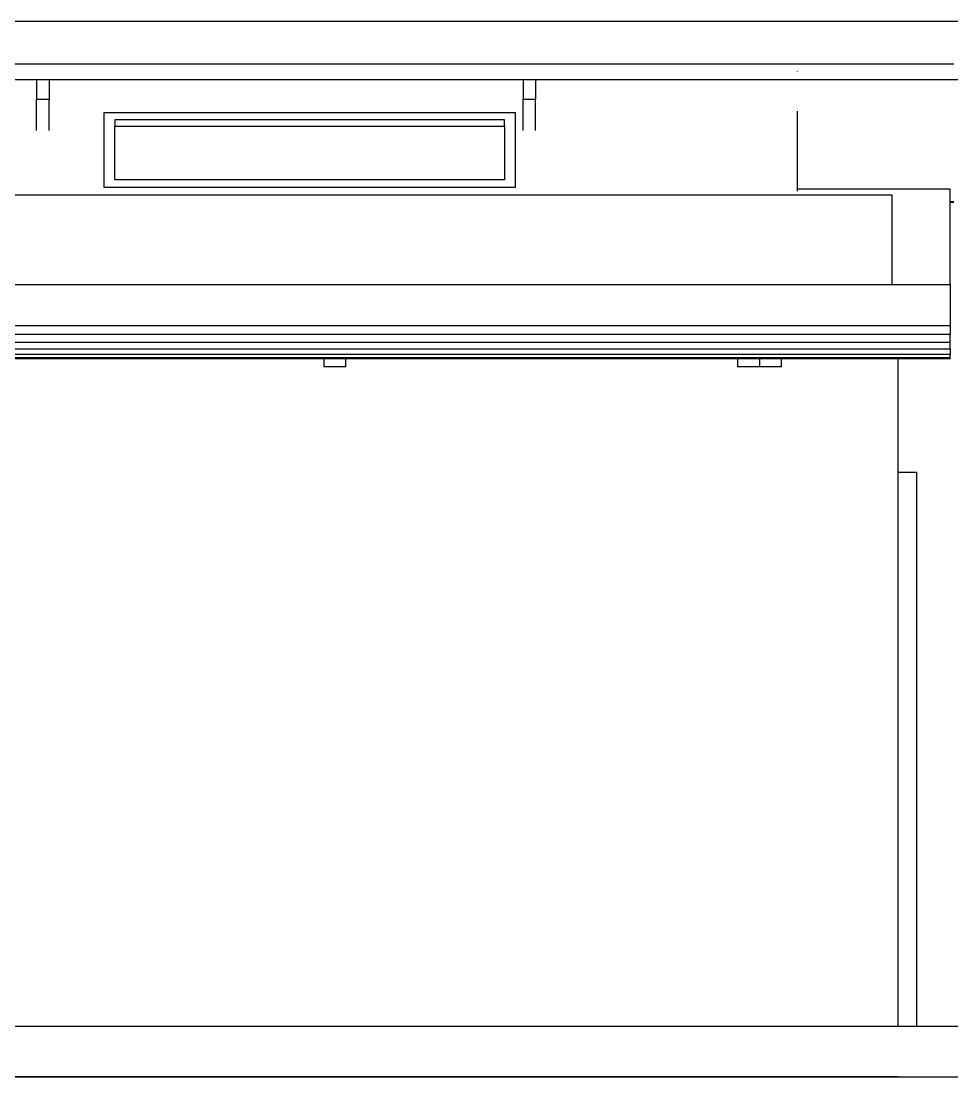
# Model space of a CAD drawing. Header units: metres. Extents: x 24.9 to 56.5, y 18.8 to 36.5.
# Drawn here: x 48.4 to 52.092, y 21.403 to 25.593 of the extents above; entities that cross this region are included whole.
import ezdxf

# ---------------------------------------------------------------- set-up
doc = ezdxf.new("R2010")
doc.units = ezdxf.units.M
doc.layers.add('Edges', color=7, linetype='Continuous')

# ---------------------------------------------------------------- blocks, each defined once
blk = doc.blocks.new('House of 70 sq. m.(753 sq.ft) rs')
at = {"layer": 'Edges'}
for p, q in [((-2.7375, 2.5489), (7.5107, 2.5489)), ((1.6708, 2.3789), (3.55, 2.3789)), ((3.55, 2.3789), (3.6, 2.3789)), ((3.6, 2.3789), (5.4792, 2.3789)), ((5.4792, 2.3789), (5.5292, 2.3789)), ((5.5292, 2.3789), (7.1875, 2.3789)), ((6.5669, 2.3485), (6.5669, 2.3479)), ((-2.7375, 2.3172), (7.5107, 2.3172)), ((3.55, 2.3154), (3.55, 2.2389)), ((3.6, 2.3154), (3.6, 2.2389)), ((5.4792, 2.3154), (5.4792, 2.2389)), ((5.5292, 2.3154), (5.5292, 2.2389)), ((3.55, 2.2389), (3.6, 2.2389)), ((3.55, 2.1916), (3.55, 2.2389)), ((3.6, 2.1916), (3.6, 2.2389)), ((5.4792, 2.2389), (5.5292, 2.2389)), ((5.4792, 2.1916), (5.4792, 2.2389)), ((5.5292, 2.1916), (5.5292, 2.2389)), ((3.55, 2.1153), (3.55, 2.1916)), ((3.6, 2.1153), (3.6, 2.1916)), ((3.8176, 2.1866), (5.4485, 2.1866)), ((3.8176, 1.8885), (3.8176, 2.1866)), ((5.4485, 2.1866), (5.4485, 1.8885)), ((5.4792, 2.1153), (5.4792, 2.1916)), ((5.5292, 2.1153), (5.5292, 2.1916)), ((6.5669, 2.1916), (6.5669, 1.8816)), ((5.4057, 2.1566), (3.8603, 2.1566)), ((3.8603, 2.1566), (3.8603, 2.1316)), ((5.4057, 2.1316), (5.4057, 2.1566)), ((3.8603, 1.9185), (3.8603, 2.1316)), ((3.8603, 2.1316), (5.4057, 2.1316)), ((5.4057, 2.1316), (5.4057, 1.9185)), ((5.4485, 1.8885), (3.8176, 1.8885)), ((5.4057, 1.9185), (3.8603, 1.9185)), ((6.9429, 1.8583), (-3.103, 1.8583)), ((7.1729, 1.8816), (6.5669, 1.8816)), ((6.5669, 1.8816), (6.5669, 1.8741)), ((6.9429, 1.5034), (6.9429, 1.8583)), ((7.1729, 1.8329), (7.1729, 1.8816)), ((7.1729, 1.8329), (7.1875, 1.8329)), ((7.1729, 1.831), (7.1729, 1.8329)), ((7.1729, 1.831), (7.1875, 1.831)), ((7.1729, 1.5034), (7.1729, 1.831)), ((-3.103, 1.5034), (6.9429, 1.5034)), ((6.9429, 1.5034), (7.1729, 1.5034)), ((7.1729, 1.5034), (7.1729, 1.3401)), ((7.1729, 1.3401), (-3.3331, 1.3401)), ((7.1729, 1.3051), (-3.3331, 1.3051)), ((7.1729, 1.3401), (7.1729, 1.3051)), ((7.1729, 1.2732), (7.1729, 1.3051)), ((7.1729, 1.2732), (-3.3331, 1.2732)), ((7.1729, 1.2463), (7.1729, 1.2732)), ((7.1729, 1.2463), (-3.3331, 1.2463)), ((7.1729, 1.2259), (-3.3331, 1.2259)), ((7.1729, 1.2463), (7.1729, 1.2259)), ((7.1729, 1.2131), (7.1729, 1.2259)), ((7.1729, 1.2131), (-3.3331, 1.2131)), ((4.689, 1.2088), (2.847, 1.2088)), ((4.689, 1.2088), (4.689, 1.1768)), ((4.7762, 1.2088), (4.689, 1.2088)), ((4.7762, 1.1768), (4.689, 1.1768)), ((6.3294, 1.2088), (4.7762, 1.2088)), ((4.7762, 1.1768), (4.7762, 1.2088)), ((6.3294, 1.2088), (6.3294, 1.1768)), ((6.4166, 1.2088), (6.3294, 1.2088)), ((6.4166, 1.1768), (6.3294, 1.1768)), ((6.4166, 1.2088), (6.4166, 1.1768)), ((6.5039, 1.2088), (6.4166, 1.2088)), ((6.5039, 1.1768), (6.4166, 1.1768)), ((6.9669, 1.2088), (6.5039, 1.2088)), ((6.5039, 1.1768), (6.5039, 1.2088)), ((6.9669, 0.7585), (6.9669, 1.2088)), ((7.1729, 1.2088), (6.9669, 1.2088)), ((7.1729, 1.2088), (7.1729, 1.2131)), ((6.9669, 0.7585), (7.0419, 0.7585)), ((6.9669, -1.4415), (6.9669, 0.7585)), ((7.0419, -1.4415), (7.0419, 0.7585)), ((6.9669, -1.4415), (-3.1331, -1.4415)), ((7.0419, -1.4415), (6.9669, -1.4415)), ((8.0669, -1.4415), (7.0419, -1.4415)), ((-8.4331, -1.6415), (9.2266, -1.6415)), ((-8.4331, -1.6415), (8.5669, -1.6415)), ((-8.4331, -1.6415), (9.0669, -1.6415)), ((-8.4331, -1.6415), (5.1669, -1.6415)), ((-1.7375, -1.6415), (6.5669, -1.6415)), ((-1.6375, -1.6415), (6.4669, -1.6415)), ((6.9669, -1.6415), (2.4669, -1.6415)), ((6.4669, -1.6415), (2.6669, -1.6415)), ((4.1166, -1.6415), (2.7669, -1.6415)), ((6.8669, -1.6415), (3.3669, -1.6415)), ((4.6749, -1.6415), (3.3999, -1.6415)), ((3.7138, -1.6415), (3.8211, -1.6415)), ((3.827, -1.6415), (3.7138, -1.6415)), ((3.8211, -1.6415), (4.2954, -1.6415)), ((3.8211, -1.6415), (4.2954, -1.6415)), ((3.827, -1.6415), (4.296, -1.6415)), ((4.296, -1.6415), (3.827, -1.6415)), ((3.833, -1.6415), (4.5205, -1.6415)), ((3.833, -1.6415), (4.5205, -1.6415)), ((3.9705, -1.6415), (3.833, -1.6415)), ((3.882, -1.6415), (3.8789, -1.6415)), ((3.8789, -1.6415), (3.882, -1.6415)), ((3.8789, -1.6415), (3.9705, -1.6415)), ((4.4747, -1.6415), (3.8789, -1.6415)), ((3.8912, -1.6415), (3.882, -1.6415)), ((3.882, -1.6415), (3.8912, -1.6415)), ((3.9057, -1.6415), (3.8912, -1.6415)), ((3.8912, -1.6415), (3.9057, -1.6415)), ((3.9041, -1.6415), (3.9018, -1.6415)), ((3.9018, -1.6415), (3.9041, -1.6415)), ((3.9041, -1.6415), (3.9018, -1.6415)), ((3.9018, -1.6415), (3.9041, -1.6415)), ((3.911, -1.6415), (3.9041, -1.6415)), ((3.9041, -1.6415), (3.911, -1.6415)), ((3.911, -1.6415), (3.9041, -1.6415)), ((3.9041, -1.6415), (3.911, -1.6415)), ((3.9247, -1.6415), (3.9057, -1.6415)), ((3.9057, -1.6415), (3.9247, -1.6415)), ((3.9219, -1.6415), (3.911, -1.6415)), ((3.911, -1.6415), (3.9219, -1.6415)), ((3.9219, -1.6415), (3.911, -1.6415)), ((3.911, -1.6415), (3.9219, -1.6415)), ((3.9362, -1.6415), (3.9219, -1.6415)), ((3.9219, -1.6415), (3.9362, -1.6415)), ((3.9362, -1.6415), (3.9219, -1.6415)), ((3.9219, -1.6415), (3.9362, -1.6415)), ((3.9263, -1.6415), (3.9247, -1.6415)), ((3.9247, -1.6415), (3.9263, -1.6415)), ((3.9468, -1.6415), (3.9247, -1.6415)), ((3.9247, -1.6415), (3.9468, -1.6415)), ((3.9263, -1.6415), (3.9247, -1.6415)), ((3.9247, -1.6415), (3.9263, -1.6415)), ((3.9308, -1.6415), (3.9263, -1.6415)), ((3.9263, -1.6415), (3.9308, -1.6415)), ((3.9308, -1.6415), (3.9263, -1.6415)), ((3.9263, -1.6415), (3.9308, -1.6415)), ((3.9381, -1.6415), (3.9308, -1.6415)), ((3.9308, -1.6415), (3.9381, -1.6415)), ((3.9381, -1.6415), (3.9308, -1.6415)), ((3.9308, -1.6415), (3.9381, -1.6415)), ((3.9527, -1.6415), (3.9362, -1.6415)), ((3.9362, -1.6415), (3.9527, -1.6415)), ((3.9527, -1.6415), (3.9362, -1.6415)), ((3.9362, -1.6415), (3.9527, -1.6415)), ((3.9476, -1.6415), (3.9381, -1.6415)), ((3.9381, -1.6415), (3.9476, -1.6415)), ((3.9476, -1.6415), (3.9381, -1.6415)), ((3.9381, -1.6415), (3.9476, -1.6415)), ((3.9705, -1.6415), (3.9468, -1.6415)), ((3.9468, -1.6415), (3.9705, -1.6415)), ((3.9484, -1.6415), (3.9476, -1.6415)), ((3.9476, -1.6415), (3.9484, -1.6415)), ((3.9484, -1.6415), (3.9476, -1.6415)), ((3.9476, -1.6415), (3.9484, -1.6415)), ((3.9587, -1.6415), (3.9476, -1.6415)), ((3.9476, -1.6415), (3.9587, -1.6415)), ((3.9587, -1.6415), (3.9476, -1.6415)), ((3.9476, -1.6415), (3.9587, -1.6415)), ((3.9507, -1.6415), (3.9484, -1.6415)), ((3.9484, -1.6415), (3.9507, -1.6415)), ((3.9507, -1.6415), (3.9484, -1.6415)), ((3.9484, -1.6415), (3.9507, -1.6415)), ((3.9543, -1.6415), (3.9507, -1.6415)), ((3.9507, -1.6415), (3.9543, -1.6415)), ((3.9543, -1.6415), (3.9507, -1.6415)), ((3.9507, -1.6415), (3.9543, -1.6415)), ((3.9705, -1.6415), (3.9527, -1.6415)), ((3.9527, -1.6415), (3.9705, -1.6415)), ((3.9705, -1.6415), (3.9527, -1.6415)), ((3.9527, -1.6415), (3.9705, -1.6415)), ((3.9591, -1.6415), (3.9543, -1.6415)), ((3.9543, -1.6415), (3.9591, -1.6415)), ((3.9591, -1.6415), (3.9543, -1.6415)), ((3.9543, -1.6415), (3.9591, -1.6415)), ((3.9705, -1.6415), (3.9587, -1.6415)), ((3.9587, -1.6415), (3.9705, -1.6415)), ((3.9705, -1.6415), (3.9587, -1.6415)), ((3.9587, -1.6415), (3.9705, -1.6415)), ((3.9646, -1.6415), (3.9591, -1.6415)), ((3.9591, -1.6415), (3.9646, -1.6415)), ((3.9646, -1.6415), (3.9591, -1.6415)), ((3.9591, -1.6415), (3.9646, -1.6415)), ((3.9705, -1.6415), (3.9646, -1.6415)), ((3.9646, -1.6415), (3.9705, -1.6415)), ((3.9705, -1.6415), (3.9646, -1.6415)), ((3.9646, -1.6415), (3.9705, -1.6415)), ((3.9765, -1.6415), (3.9705, -1.6415)), ((3.9705, -1.6415), (3.9765, -1.6415)), ((3.9765, -1.6415), (3.9705, -1.6415)), ((3.9705, -1.6415), (3.9765, -1.6415)), ((3.9883, -1.6415), (3.9705, -1.6415)), ((3.9705, -1.6415), (3.9883, -1.6415)), ((3.9824, -1.6415), (3.9705, -1.6415)), ((3.9705, -1.6415), (3.9824, -1.6415)), ((3.9943, -1.6415), (3.9705, -1.6415)), ((3.9705, -1.6415), (3.9943, -1.6415)), ((3.9883, -1.6415), (3.9705, -1.6415)), ((3.9705, -1.6415), (3.9883, -1.6415)), ((3.9824, -1.6415), (3.9705, -1.6415)), ((3.9705, -1.6415), (3.9824, -1.6415)), ((4.0164, -1.6415), (3.9705, -1.6415)), ((3.9705, -1.6415), (4.0164, -1.6415)), ((3.982, -1.6415), (3.9765, -1.6415)), ((3.9765, -1.6415), (3.982, -1.6415)), ((3.982, -1.6415), (3.9765, -1.6415)), ((3.9765, -1.6415), (3.982, -1.6415)), ((3.9867, -1.6415), (3.982, -1.6415)), ((3.982, -1.6415), (3.9867, -1.6415)), ((3.9867, -1.6415), (3.982, -1.6415)), ((3.982, -1.6415), (3.9867, -1.6415)), ((3.9935, -1.6415), (3.9824, -1.6415)), ((3.9824, -1.6415), (3.9935, -1.6415)), ((3.9935, -1.6415), (3.9824, -1.6415)), ((3.9824, -1.6415), (3.9935, -1.6415)), ((3.9904, -1.6415), (3.9867, -1.6415)), ((3.9867, -1.6415), (3.9904, -1.6415)), ((3.9904, -1.6415), (3.9867, -1.6415)), ((3.9867, -1.6415), (3.9904, -1.6415)), ((4.0049, -1.6415), (3.9883, -1.6415)), ((3.9883, -1.6415), (4.0049, -1.6415)), ((4.0049, -1.6415), (3.9883, -1.6415)), ((3.9883, -1.6415), (4.0049, -1.6415)), ((3.9927, -1.6415), (3.9904, -1.6415)), ((3.9904, -1.6415), (3.9927, -1.6415)), ((3.9927, -1.6415), (3.9904, -1.6415)), ((3.9904, -1.6415), (3.9927, -1.6415)), ((3.9935, -1.6415), (3.9927, -1.6415)), ((3.9927, -1.6415), (3.9935, -1.6415)), ((3.9935, -1.6415), (3.9927, -1.6415)), ((3.9927, -1.6415), (3.9935, -1.6415)), ((4.0029, -1.6415), (3.9935, -1.6415)), ((3.9935, -1.6415), (4.0029, -1.6415)), ((4.0029, -1.6415), (3.9935, -1.6415)), ((3.9935, -1.6415), (4.0029, -1.6415)), ((4.0164, -1.6415), (3.9943, -1.6415)), ((3.9943, -1.6415), (4.0164, -1.6415)), ((4.0102, -1.6415), (4.0029, -1.6415)), ((4.0029, -1.6415), (4.0102, -1.6415)), ((4.0102, -1.6415), (4.0029, -1.6415)), ((4.0029, -1.6415), (4.0102, -1.6415)), ((4.0192, -1.6415), (4.0049, -1.6415)), ((4.0049, -1.6415), (4.0192, -1.6415)), ((4.0192, -1.6415), (4.0049, -1.6415)), ((4.0049, -1.6415), (4.0192, -1.6415)), ((4.0148, -1.6415), (4.0102, -1.6415)), ((4.0102, -1.6415), (4.0148, -1.6415)), ((4.0148, -1.6415), (4.0102, -1.6415)), ((4.0102, -1.6415), (4.0148, -1.6415)), ((4.0164, -1.6415), (4.0148, -1.6415)), ((4.0148, -1.6415), (4.0164, -1.6415)), ((4.0164, -1.6415), (4.0148, -1.6415)), ((4.0148, -1.6415), (4.0164, -1.6415)), ((4.0354, -1.6415), (4.0164, -1.6415)), ((4.0164, -1.6415), (4.0354, -1.6415)), ((4.3372, -1.6415), (4.0164, -1.6415)), ((4.0164, -1.6415), (4.3372, -1.6415)), ((4.0301, -1.6415), (4.0192, -1.6415)), ((4.0192, -1.6415), (4.0301, -1.6415)), ((4.0301, -1.6415), (4.0192, -1.6415)), ((4.0192, -1.6415), (4.0301, -1.6415)), ((4.0369, -1.6415), (4.0301, -1.6415)), ((4.0301, -1.6415), (4.0369, -1.6415)), ((4.0369, -1.6415), (4.0301, -1.6415)), ((4.0301, -1.6415), (4.0369, -1.6415)), ((4.0499, -1.6415), (4.0354, -1.6415)), ((4.0354, -1.6415), (4.0499, -1.6415)), ((4.0393, -1.6415), (4.0369, -1.6415)), ((4.0369, -1.6415), (4.0393, -1.6415)), ((4.0393, -1.6415), (4.0369, -1.6415)), ((4.0369, -1.6415), (4.0393, -1.6415)), ((4.0591, -1.6415), (4.0499, -1.6415)), ((4.0499, -1.6415), (4.0591, -1.6415)), ((4.0622, -1.6415), (4.0591, -1.6415)), ((4.0591, -1.6415), (4.0622, -1.6415)), ((4.108, -1.6415), (4.131, -1.6415)), ((4.108, -1.6415), (4.2455, -1.6415)), ((4.2455, -1.6415), (4.108, -1.6415)), ((4.131, -1.6415), (4.108, -1.6415)), ((5.4824, -1.6415), (4.1099, -1.6415)), ((4.493, -1.6415), (4.1099, -1.6415)), ((4.1166, -1.6415), (6.1166, -1.6415)), ((4.1166, -1.6415), (6.1166, -1.6415)), ((4.1166, -1.6415), (6.1166, -1.6415)), ((6.1166, -1.6415), (4.1166, -1.6415)), ((4.131, -1.6415), (4.1539, -1.6415)), ((4.1539, -1.6415), (4.131, -1.6415)), ((4.1537, -1.6415), (4.1475, -1.6415)), ((4.1475, -1.6415), (4.1537, -1.6415)), ((4.1719, -1.6415), (4.1537, -1.6415)), ((4.1537, -1.6415), (4.1719, -1.6415)), ((4.1539, -1.6415), (4.1768, -1.6415)), ((4.1768, -1.6415), (4.1539, -1.6415)), ((4.2008, -1.6415), (4.1719, -1.6415)), ((4.1719, -1.6415), (4.2008, -1.6415)), ((4.1809, -1.6415), (4.1757, -1.6415)), ((4.1757, -1.6415), (4.1809, -1.6415)), ((4.1768, -1.6415), (4.1997, -1.6415)), ((4.1997, -1.6415), (4.1768, -1.6415)), ((4.1963, -1.6415), (4.1809, -1.6415)), ((4.1809, -1.6415), (4.1963, -1.6415)), ((4.2207, -1.6415), (4.1963, -1.6415)), ((4.1963, -1.6415), (4.2207, -1.6415)), ((4.1997, -1.6415), (4.2226, -1.6415)), ((4.2226, -1.6415), (4.1997, -1.6415)), ((4.2385, -1.6415), (4.2008, -1.6415)), ((4.2008, -1.6415), (4.2385, -1.6415)), ((4.2172, -1.6415), (4.2179, -1.6415)), ((4.2179, -1.6415), (4.2172, -1.6415)), ((4.2179, -1.6415), (4.2199, -1.6415)), ((4.2199, -1.6415), (4.2179, -1.6415)), ((4.2199, -1.6415), (4.2231, -1.6415)), ((4.2231, -1.6415), (4.2199, -1.6415)), ((4.2526, -1.6415), (4.2207, -1.6415)), ((4.2207, -1.6415), (4.2526, -1.6415)), ((4.2455, -1.6415), (4.2226, -1.6415)), ((4.2226, -1.6415), (4.2455, -1.6415)), ((4.2231, -1.6415), (4.2276, -1.6415)), ((4.2276, -1.6415), (4.2231, -1.6415)), ((4.2276, -1.6415), (4.2332, -1.6415)), ((4.2332, -1.6415), (4.2276, -1.6415)), ((4.2332, -1.6415), (4.2399, -1.6415)), ((4.2399, -1.6415), (4.2332, -1.6415)), ((4.2823, -1.6415), (4.2385, -1.6415)), ((4.2385, -1.6415), (4.2823, -1.6415)), ((4.2399, -1.6415), (4.2475, -1.6415)), ((4.2475, -1.6415), (4.2399, -1.6415)), ((4.2475, -1.6415), (4.2559, -1.6415)), ((4.2559, -1.6415), (4.2475, -1.6415)), ((4.2896, -1.6415), (4.2526, -1.6415)), ((4.2526, -1.6415), (4.2896, -1.6415)), ((4.2559, -1.6415), (4.265, -1.6415)), ((4.265, -1.6415), (4.2559, -1.6415)), ((4.265, -1.6415), (4.2746, -1.6415)), ((4.2746, -1.6415), (4.265, -1.6415)), ((4.2746, -1.6415), (4.2845, -1.6415)), ((4.2845, -1.6415), (4.2746, -1.6415)), ((4.3294, -1.6415), (4.2823, -1.6415)), ((4.2823, -1.6415), (4.3294, -1.6415)), ((4.2845, -1.6415), (4.2946, -1.6415)), ((4.2946, -1.6415), (4.2845, -1.6415)), ((4.3294, -1.6415), (4.2896, -1.6415)), ((4.2896, -1.6415), (4.3294, -1.6415)), ((4.2945, -1.6415), (4.2914, -1.6415)), ((4.2914, -1.6415), (4.2945, -1.6415)), ((4.3037, -1.6415), (4.2945, -1.6415)), ((4.2945, -1.6415), (4.3037, -1.6415)), ((4.9394, -1.6415), (4.2946, -1.6415)), ((4.2946, -1.6415), (4.9394, -1.6415)), ((4.2954, -1.6415), (4.3975, -1.6415)), ((4.3911, -1.6415), (4.296, -1.6415)), ((4.3182, -1.6415), (4.3037, -1.6415)), ((4.3037, -1.6415), (4.3182, -1.6415)), ((4.3166, -1.6415), (4.3143, -1.6415)), ((4.3143, -1.6415), (4.3166, -1.6415)), ((4.3166, -1.6415), (4.3143, -1.6415)), ((4.3143, -1.6415), (4.3166, -1.6415)), ((4.3235, -1.6415), (4.3166, -1.6415)), ((4.3166, -1.6415), (4.3235, -1.6415)), ((4.3235, -1.6415), (4.3166, -1.6415)), ((4.3166, -1.6415), (4.3235, -1.6415)), ((4.3372, -1.6415), (4.3182, -1.6415)), ((4.3182, -1.6415), (4.3372, -1.6415)), ((4.3344, -1.6415), (4.3235, -1.6415)), ((4.3235, -1.6415), (4.3344, -1.6415)), ((4.3344, -1.6415), (4.3235, -1.6415)), ((4.3235, -1.6415), (4.3344, -1.6415)), ((4.3294, -1.6415), (4.3692, -1.6415)), ((4.3692, -1.6415), (4.3294, -1.6415)), ((4.3294, -1.6415), (4.3765, -1.6415)), ((4.3765, -1.6415), (4.3294, -1.6415)), ((4.3487, -1.6415), (4.3344, -1.6415)), ((4.3344, -1.6415), (4.3487, -1.6415)), ((4.3487, -1.6415), (4.3344, -1.6415)), ((4.3344, -1.6415), (4.3487, -1.6415)), ((4.3593, -1.6415), (4.3372, -1.6415)), ((4.3372, -1.6415), (4.3593, -1.6415)), ((4.3388, -1.6415), (4.3372, -1.6415)), ((4.3372, -1.6415), (4.3388, -1.6415)), ((4.3388, -1.6415), (4.3372, -1.6415)), ((4.3372, -1.6415), (4.3388, -1.6415)), ((4.383, -1.6415), (4.3372, -1.6415)), ((4.3372, -1.6415), (4.383, -1.6415)), ((4.3433, -1.6415), (4.3388, -1.6415)), ((4.3388, -1.6415), (4.3433, -1.6415)), ((4.3433, -1.6415), (4.3388, -1.6415)), ((4.3388, -1.6415), (4.3433, -1.6415)), ((4.3506, -1.6415), (4.3433, -1.6415)), ((4.3433, -1.6415), (4.3506, -1.6415)), ((4.3506, -1.6415), (4.3433, -1.6415)), ((4.3433, -1.6415), (4.3506, -1.6415)), ((4.3652, -1.6415), (4.3487, -1.6415)), ((4.3487, -1.6415), (4.3652, -1.6415)), ((4.3652, -1.6415), (4.3487, -1.6415)), ((4.3487, -1.6415), (4.3652, -1.6415)), ((4.3601, -1.6415), (4.3506, -1.6415)), ((4.3506, -1.6415), (4.3601, -1.6415)), ((4.3601, -1.6415), (4.3506, -1.6415)), ((4.3506, -1.6415), (4.3601, -1.6415)), ((4.383, -1.6415), (4.3593, -1.6415)), ((4.3593, -1.6415), (4.383, -1.6415)), ((4.3609, -1.6415), (4.3601, -1.6415)), ((4.3601, -1.6415), (4.3609, -1.6415)), ((4.3712, -1.6415), (4.3601, -1.6415)), ((4.3601, -1.6415), (4.3712, -1.6415)), ((4.3609, -1.6415), (4.3601, -1.6415)), ((4.3601, -1.6415), (4.3609, -1.6415)), ((4.3712, -1.6415), (4.3601, -1.6415)), ((4.3601, -1.6415), (4.3712, -1.6415)), ((4.3632, -1.6415), (4.3609, -1.6415)), ((4.3609, -1.6415), (4.3632, -1.6415)), ((4.3632, -1.6415), (4.3609, -1.6415)), ((4.3609, -1.6415), (4.3632, -1.6415)), ((4.3668, -1.6415), (4.3632, -1.6415)), ((4.3632, -1.6415), (4.3668, -1.6415)), ((4.3668, -1.6415), (4.3632, -1.6415)), ((4.3632, -1.6415), (4.3668, -1.6415)), ((4.383, -1.6415), (4.3652, -1.6415)), ((4.3652, -1.6415), (4.383, -1.6415)), ((4.383, -1.6415), (4.3652, -1.6415)), ((4.3652, -1.6415), (4.383, -1.6415)), ((4.3716, -1.6415), (4.3668, -1.6415)), ((4.3668, -1.6415), (4.3716, -1.6415)), ((4.3716, -1.6415), (4.3668, -1.6415)), ((4.3668, -1.6415), (4.3716, -1.6415)), ((4.3692, -1.6415), (4.4063, -1.6415)), ((4.4063, -1.6415), (4.3692, -1.6415)), ((4.383, -1.6415), (4.3712, -1.6415)), ((4.3712, -1.6415), (4.383, -1.6415)), ((4.383, -1.6415), (4.3712, -1.6415)), ((4.3712, -1.6415), (4.383, -1.6415)), ((4.3771, -1.6415), (4.3716, -1.6415)), ((4.3716, -1.6415), (4.3771, -1.6415)), ((4.3771, -1.6415), (4.3716, -1.6415)), ((4.3716, -1.6415), (4.3771, -1.6415)), ((4.3765, -1.6415), (4.4204, -1.6415)), ((4.4204, -1.6415), (4.3765, -1.6415)), ((4.383, -1.6415), (4.3771, -1.6415)), ((4.3771, -1.6415), (4.383, -1.6415)), ((4.383, -1.6415), (4.3771, -1.6415)), ((4.3771, -1.6415), (4.383, -1.6415)), ((4.389, -1.6415), (4.383, -1.6415)), ((4.383, -1.6415), (4.389, -1.6415)), ((4.4068, -1.6415), (4.383, -1.6415)), ((4.383, -1.6415), (4.4068, -1.6415)), ((4.4008, -1.6415), (4.383, -1.6415)), ((4.383, -1.6415), (4.4008, -1.6415)), ((4.3949, -1.6415), (4.383, -1.6415)), ((4.383, -1.6415), (4.3949, -1.6415)), ((4.389, -1.6415), (4.383, -1.6415)), ((4.383, -1.6415), (4.389, -1.6415)), ((4.4008, -1.6415), (4.383, -1.6415)), ((4.383, -1.6415), (4.4008, -1.6415)), ((4.3949, -1.6415), (4.383, -1.6415)), ((4.383, -1.6415), (4.3949, -1.6415)), ((4.5205, -1.6415), (4.383, -1.6415)), ((4.383, -1.6415), (4.4747, -1.6415)), ((4.3945, -1.6415), (4.389, -1.6415)), ((4.389, -1.6415), (4.3945, -1.6415)), ((4.3945, -1.6415), (4.389, -1.6415)), ((4.389, -1.6415), (4.3945, -1.6415)), ((4.3911, -1.6415), (4.86, -1.6415)), ((4.86, -1.6415), (4.3911, -1.6415)), ((4.3992, -1.6415), (4.3945, -1.6415)), ((4.3945, -1.6415), (4.3992, -1.6415)), ((4.3992, -1.6415), (4.3945, -1.6415)), ((4.3945, -1.6415), (4.3992, -1.6415)), ((4.406, -1.6415), (4.3949, -1.6415)), ((4.3949, -1.6415), (4.406, -1.6415)), ((4.406, -1.6415), (4.3949, -1.6415)), ((4.3949, -1.6415), (4.406, -1.6415)), ((4.3975, -1.6415), (4.8569, -1.6415)), ((4.3975, -1.6415), (4.8569, -1.6415)), ((4.4029, -1.6415), (4.3992, -1.6415)), ((4.3992, -1.6415), (4.4029, -1.6415)), ((4.4029, -1.6415), (4.3992, -1.6415)), ((4.3992, -1.6415), (4.4029, -1.6415)), ((4.4174, -1.6415), (4.4008, -1.6415)), ((4.4008, -1.6415), (4.4174, -1.6415)), ((4.4174, -1.6415), (4.4008, -1.6415)), ((4.4008, -1.6415), (4.4174, -1.6415)), ((4.4052, -1.6415), (4.4029, -1.6415)), ((4.4029, -1.6415), (4.4052, -1.6415)), ((4.4052, -1.6415), (4.4029, -1.6415)), ((4.4029, -1.6415), (4.4052, -1.6415)), ((4.406, -1.6415), (4.4052, -1.6415)), ((4.4052, -1.6415), (4.406, -1.6415)), ((4.406, -1.6415), (4.4052, -1.6415)), ((4.4052, -1.6415), (4.406, -1.6415)), ((4.4154, -1.6415), (4.406, -1.6415)), ((4.406, -1.6415), (4.4154, -1.6415)), ((4.4154, -1.6415), (4.406, -1.6415)), ((4.406, -1.6415), (4.4154, -1.6415)), ((4.4063, -1.6415), (4.4381, -1.6415)), ((4.4381, -1.6415), (4.4063, -1.6415)), ((4.4289, -1.6415), (4.4068, -1.6415)), ((4.4068, -1.6415), (4.4289, -1.6415)), ((4.4227, -1.6415), (4.4154, -1.6415)), ((4.4154, -1.6415), (4.4227, -1.6415)), ((4.4227, -1.6415), (4.4154, -1.6415)), ((4.4154, -1.6415), (4.4227, -1.6415)), ((4.4317, -1.6415), (4.4174, -1.6415)), ((4.4174, -1.6415), (4.4317, -1.6415)), ((4.4317, -1.6415), (4.4174, -1.6415)), ((4.4174, -1.6415), (4.4317, -1.6415)), ((4.4204, -1.6415), (4.458, -1.6415)), ((4.458, -1.6415), (4.4204, -1.6415)), ((4.4273, -1.6415), (4.4227, -1.6415)), ((4.4227, -1.6415), (4.4273, -1.6415)), ((4.4273, -1.6415), (4.4227, -1.6415)), ((4.4227, -1.6415), (4.4273, -1.6415)), ((4.4289, -1.6415), (4.4273, -1.6415)), ((4.4273, -1.6415), (4.4289, -1.6415)), ((4.4289, -1.6415), (4.4273, -1.6415)), ((4.4273, -1.6415), (4.4289, -1.6415)), ((4.4479, -1.6415), (4.4289, -1.6415)), ((4.4289, -1.6415), (4.4479, -1.6415)), ((4.4426, -1.6415), (4.4317, -1.6415)), ((4.4317, -1.6415), (4.4426, -1.6415)), ((4.4426, -1.6415), (4.4317, -1.6415)), ((4.4317, -1.6415), (4.4426, -1.6415)), ((4.4381, -1.6415), (4.4625, -1.6415)), ((4.4625, -1.6415), (4.4381, -1.6415)), ((4.4494, -1.6415), (4.4426, -1.6415)), ((4.4426, -1.6415), (4.4494, -1.6415)), ((4.4494, -1.6415), (4.4426, -1.6415)), ((4.4426, -1.6415), (4.4494, -1.6415)), ((4.4624, -1.6415), (4.4479, -1.6415)), ((4.4479, -1.6415), (4.4624, -1.6415)), ((4.4518, -1.6415), (4.4494, -1.6415)), ((4.4494, -1.6415), (4.4518, -1.6415)), ((4.4518, -1.6415), (4.4494, -1.6415)), ((4.4494, -1.6415), (4.4518, -1.6415)), ((4.458, -1.6415), (4.487, -1.6415)), ((4.487, -1.6415), (4.458, -1.6415)), ((4.4716, -1.6415), (4.4624, -1.6415)), ((4.4624, -1.6415), (4.4716, -1.6415)), ((4.4625, -1.6415), (4.4779, -1.6415)), ((4.4779, -1.6415), (4.4625, -1.6415)), ((4.4747, -1.6415), (4.4716, -1.6415)), ((4.4716, -1.6415), (4.4747, -1.6415)), ((4.4779, -1.6415), (4.4831, -1.6415)), ((4.4831, -1.6415), (4.4779, -1.6415)), ((4.487, -1.6415), (4.5051, -1.6415)), ((4.5051, -1.6415), (4.487, -1.6415)), ((5.4824, -1.6415), (4.493, -1.6415)), ((4.5051, -1.6415), (4.5113, -1.6415)), ((4.5113, -1.6415), (4.5051, -1.6415)), ((4.7499, -1.6415), (4.6749, -1.6415)), ((4.7499, -1.6415), (6.4669, -1.6415)), ((4.8569, -1.6415), (4.9812, -1.6415)), ((4.9699, -1.6415), (4.86, -1.6415)), ((4.9394, -1.6415), (4.9495, -1.6415)), ((4.9495, -1.6415), (4.9394, -1.6415)), ((4.9495, -1.6415), (4.9594, -1.6415)), ((4.9594, -1.6415), (4.9495, -1.6415)), ((4.9594, -1.6415), (4.969, -1.6415)), ((4.969, -1.6415), (4.9594, -1.6415)), ((4.969, -1.6415), (4.9781, -1.6415)), ((4.9781, -1.6415), (4.969, -1.6415)), ((4.9699, -1.6415), (5.429, -1.6415)), ((5.429, -1.6415), (4.9699, -1.6415)), ((4.9781, -1.6415), (4.9865, -1.6415)), ((4.9865, -1.6415), (4.9781, -1.6415)), ((4.9812, -1.6415), (5.4283, -1.6415)), ((4.9812, -1.6415), (5.4283, -1.6415)), ((4.9865, -1.6415), (4.9941, -1.6415)), ((4.9941, -1.6415), (4.9865, -1.6415)), ((4.9941, -1.6415), (5.0008, -1.6415)), ((5.0008, -1.6415), (4.9941, -1.6415)), ((5.0008, -1.6415), (5.0064, -1.6415)), ((5.0064, -1.6415), (5.0008, -1.6415)), ((5.0064, -1.6415), (5.0109, -1.6415)), ((5.0109, -1.6415), (5.0064, -1.6415)), ((5.0109, -1.6415), (5.0142, -1.6415)), ((5.0142, -1.6415), (5.0109, -1.6415)), ((5.0142, -1.6415), (5.0161, -1.6415)), ((5.0161, -1.6415), (5.0142, -1.6415)), ((5.0161, -1.6415), (5.0168, -1.6415)), ((5.0168, -1.6415), (5.0161, -1.6415)), ((5.1669, -1.6415), (9.2266, -1.6415)), ((5.2247, -1.6415), (5.224, -1.6415)), ((5.224, -1.6415), (5.2247, -1.6415)), ((5.2266, -1.6415), (5.2247, -1.6415)), ((5.2247, -1.6415), (5.2266, -1.6415)), ((5.2299, -1.6415), (5.2266, -1.6415)), ((5.2266, -1.6415), (5.2299, -1.6415)), ((5.2344, -1.6415), (5.2299, -1.6415)), ((5.2299, -1.6415), (5.2344, -1.6415)), ((5.24, -1.6415), (5.2344, -1.6415)), ((5.2344, -1.6415), (5.24, -1.6415)), ((5.2467, -1.6415), (5.24, -1.6415)), ((5.24, -1.6415), (5.2467, -1.6415)), ((5.2543, -1.6415), (5.2467, -1.6415)), ((5.2467, -1.6415), (5.2543, -1.6415)), ((5.2627, -1.6415), (5.2543, -1.6415)), ((5.2543, -1.6415), (5.2627, -1.6415)), ((5.2718, -1.6415), (5.2627, -1.6415)), ((5.2627, -1.6415), (5.2718, -1.6415)), ((5.2814, -1.6415), (5.2718, -1.6415)), ((5.2718, -1.6415), (5.2814, -1.6415)), ((5.2913, -1.6415), (5.2814, -1.6415)), ((5.2814, -1.6415), (5.2913, -1.6415)), ((5.3014, -1.6415), (5.2913, -1.6415)), ((5.2913, -1.6415), (5.3014, -1.6415)), ((5.3014, -1.6415), (5.9462, -1.6415)), ((5.9462, -1.6415), (5.3014, -1.6415)), ((5.4283, -1.6415), (5.5378, -1.6415)), ((5.5378, -1.6415), (5.429, -1.6415)), ((5.4733, -1.6415), (6.3169, -1.6415)), ((6.3169, -1.6415), (5.4733, -1.6415)), ((6.1113, -1.6415), (5.4824, -1.6415)), ((5.5246, -1.6415), (5.5241, -1.6415)), ((5.5241, -1.6415), (5.5246, -1.6415)), ((5.5259, -1.6415), (5.5246, -1.6415)), ((5.5246, -1.6415), (5.5259, -1.6415)), ((5.528, -1.6415), (5.5259, -1.6415)), ((5.5259, -1.6415), (5.528, -1.6415)), ((5.5309, -1.6415), (5.528, -1.6415)), ((5.528, -1.6415), (5.5309, -1.6415)), ((5.5346, -1.6415), (5.5309, -1.6415)), ((5.5309, -1.6415), (5.5346, -1.6415)), ((5.539, -1.6415), (5.5346, -1.6415)), ((5.5346, -1.6415), (5.539, -1.6415)), ((5.544, -1.6415), (5.539, -1.6415)), ((5.539, -1.6415), (5.544, -1.6415)), ((5.5495, -1.6415), (5.544, -1.6415)), ((5.544, -1.6415), (5.5495, -1.6415)), ((5.5555, -1.6415), (5.5495, -1.6415)), ((5.5495, -1.6415), (5.5555, -1.6415)), ((5.5618, -1.6415), (5.5555, -1.6415)), ((5.5555, -1.6415), (5.5618, -1.6415)), ((5.5683, -1.6415), (5.5618, -1.6415)), ((5.5618, -1.6415), (5.5683, -1.6415)), ((5.5749, -1.6415), (5.5683, -1.6415)), ((5.5683, -1.6415), (5.5749, -1.6415)), ((5.8289, -1.6415), (5.5749, -1.6415)), ((5.5749, -1.6415), (5.8289, -1.6415)), ((5.5936, -1.6415), (5.593, -1.6415)), ((5.593, -1.6415), (5.5936, -1.6415)), ((5.5957, -1.6415), (5.5936, -1.6415)), ((5.5936, -1.6415), (5.5957, -1.6415)), ((5.5988, -1.6415), (5.5957, -1.6415)), ((5.5957, -1.6415), (5.5988, -1.6415)), ((5.603, -1.6415), (5.5988, -1.6415)), ((5.5988, -1.6415), (5.603, -1.6415)), ((5.6078, -1.6415), (5.603, -1.6415)), ((5.603, -1.6415), (5.6078, -1.6415)), ((5.613, -1.6415), (5.6078, -1.6415)), ((5.6078, -1.6415), (5.613, -1.6415)), ((5.6182, -1.6415), (5.613, -1.6415)), ((5.613, -1.6415), (5.6182, -1.6415)), ((5.6231, -1.6415), (5.6182, -1.6415)), ((5.6182, -1.6415), (5.6231, -1.6415)), ((5.6272, -1.6415), (5.6231, -1.6415)), ((5.6231, -1.6415), (5.6272, -1.6415)), ((5.6304, -1.6415), (5.6272, -1.6415)), ((5.6272, -1.6415), (5.6304, -1.6415)), ((5.6324, -1.6415), (5.6304, -1.6415)), ((5.6304, -1.6415), (5.6324, -1.6415)), ((5.6331, -1.6415), (5.6324, -1.6415)), ((5.6324, -1.6415), (5.6331, -1.6415)), ((5.6651, -1.6415), (5.6638, -1.6415)), ((5.6638, -1.6415), (5.6651, -1.6415)), ((5.6689, -1.6415), (5.6651, -1.6415)), ((5.6651, -1.6415), (5.6689, -1.6415)), ((5.675, -1.6415), (5.6689, -1.6415)), ((5.6689, -1.6415), (5.675, -1.6415)), ((5.6829, -1.6415), (5.675, -1.6415)), ((5.675, -1.6415), (5.6829, -1.6415)), ((5.6825, -1.6415), (5.6819, -1.6415)), ((5.6819, -1.6415), (5.6825, -1.6415)), ((5.6846, -1.6415), (5.6825, -1.6415)), ((5.6825, -1.6415), (5.6846, -1.6415)), ((5.6921, -1.6415), (5.6829, -1.6415)), ((5.6829, -1.6415), (5.6921, -1.6415)), ((5.6877, -1.6415), (5.6846, -1.6415)), ((5.6846, -1.6415), (5.6877, -1.6415)), ((5.6919, -1.6415), (5.6877, -1.6415)), ((5.6877, -1.6415), (5.6919, -1.6415)), ((5.6967, -1.6415), (5.6919, -1.6415)), ((5.6919, -1.6415), (5.6967, -1.6415)), ((5.7019, -1.6415), (5.6921, -1.6415)), ((5.6921, -1.6415), (5.7019, -1.6415)), ((5.7019, -1.6415), (5.6967, -1.6415)), ((5.6967, -1.6415), (5.7019, -1.6415)), ((5.7118, -1.6415), (5.7019, -1.6415)), ((5.7019, -1.6415), (5.7118, -1.6415)), ((5.7071, -1.6415), (5.7019, -1.6415)), ((5.7019, -1.6415), (5.7071, -1.6415)), ((5.712, -1.6415), (5.7071, -1.6415)), ((5.7071, -1.6415), (5.712, -1.6415)), ((5.721, -1.6415), (5.7118, -1.6415)), ((5.7118, -1.6415), (5.721, -1.6415)), ((5.7161, -1.6415), (5.712, -1.6415)), ((5.712, -1.6415), (5.7161, -1.6415)), ((5.7193, -1.6415), (5.7161, -1.6415)), ((5.7161, -1.6415), (5.7193, -1.6415)), ((5.7213, -1.6415), (5.7193, -1.6415)), ((5.7193, -1.6415), (5.7213, -1.6415)), ((5.7289, -1.6415), (5.721, -1.6415)), ((5.721, -1.6415), (5.7289, -1.6415)), ((5.722, -1.6415), (5.7213, -1.6415)), ((5.7213, -1.6415), (5.722, -1.6415)), ((5.7349, -1.6415), (5.7289, -1.6415)), ((5.7289, -1.6415), (5.7349, -1.6415)), ((5.7387, -1.6415), (5.7349, -1.6415)), ((5.7349, -1.6415), (5.7387, -1.6415)), ((5.74, -1.6415), (5.7387, -1.6415)), ((5.7387, -1.6415), (5.74, -1.6415)), ((5.7714, -1.6415), (5.7708, -1.6415)), ((5.7708, -1.6415), (5.7714, -1.6415)), ((5.7735, -1.6415), (5.7714, -1.6415)), ((5.7714, -1.6415), (5.7735, -1.6415)), ((5.7766, -1.6415), (5.7735, -1.6415)), ((5.7735, -1.6415), (5.7766, -1.6415)), ((5.7808, -1.6415), (5.7766, -1.6415)), ((5.7766, -1.6415), (5.7808, -1.6415)), ((5.7856, -1.6415), (5.7808, -1.6415)), ((5.7808, -1.6415), (5.7856, -1.6415)), ((5.7908, -1.6415), (5.7856, -1.6415)), ((5.7856, -1.6415), (5.7908, -1.6415)), ((5.796, -1.6415), (5.7908, -1.6415)), ((5.7908, -1.6415), (5.796, -1.6415)), ((5.8009, -1.6415), (5.796, -1.6415)), ((5.796, -1.6415), (5.8009, -1.6415)), ((5.805, -1.6415), (5.8009, -1.6415)), ((5.8009, -1.6415), (5.805, -1.6415)), ((5.8082, -1.6415), (5.805, -1.6415)), ((5.805, -1.6415), (5.8082, -1.6415)), ((5.8102, -1.6415), (5.8082, -1.6415)), ((5.8082, -1.6415), (5.8102, -1.6415)), ((5.8109, -1.6415), (5.8102, -1.6415)), ((5.8102, -1.6415), (5.8109, -1.6415)), ((5.8356, -1.6415), (5.8289, -1.6415)), ((5.8289, -1.6415), (5.8356, -1.6415)), ((5.8421, -1.6415), (5.8356, -1.6415)), ((5.8356, -1.6415), (5.8421, -1.6415)), ((5.8484, -1.6415), (5.8421, -1.6415)), ((5.8421, -1.6415), (5.8484, -1.6415)), ((5.8543, -1.6415), (5.8484, -1.6415)), ((5.8484, -1.6415), (5.8543, -1.6415)), ((5.8599, -1.6415), (5.8543, -1.6415)), ((5.8543, -1.6415), (5.8599, -1.6415)), ((5.8649, -1.6415), (5.8599, -1.6415)), ((5.8599, -1.6415), (5.8649, -1.6415)), ((5.8692, -1.6415), (5.8649, -1.6415)), ((5.8649, -1.6415), (5.8692, -1.6415)), ((5.8729, -1.6415), (5.8692, -1.6415)), ((5.8692, -1.6415), (5.8729, -1.6415)), ((5.8759, -1.6415), (5.8729, -1.6415)), ((5.8729, -1.6415), (5.8759, -1.6415)), ((5.878, -1.6415), (5.8759, -1.6415)), ((5.8759, -1.6415), (5.878, -1.6415)), ((5.8793, -1.6415), (5.878, -1.6415)), ((5.878, -1.6415), (5.8793, -1.6415)), ((5.8797, -1.6415), (5.8793, -1.6415)), ((5.8793, -1.6415), (5.8797, -1.6415)), ((6.2607, -1.6415), (5.9051, -1.6415)), ((6.2607, -1.6415), (5.9051, -1.6415)), ((6.2607, -1.6415), (5.9051, -1.6415)), ((6.2607, -1.6415), (5.9051, -1.6415)), ((6.2607, -1.6415), (5.9051, -1.6415)), ((6.2607, -1.6415), (5.9051, -1.6415)), ((6.2607, -1.6415), (5.9051, -1.6415)), ((6.2607, -1.6415), (5.9051, -1.6415)), ((6.2607, -1.6415), (5.9051, -1.6415)), ((5.9563, -1.6415), (5.9462, -1.6415)), ((5.9462, -1.6415), (5.9563, -1.6415)), ((5.9662, -1.6415), (5.9563, -1.6415)), ((5.9563, -1.6415), (5.9662, -1.6415)), ((5.9758, -1.6415), (5.9662, -1.6415)), ((5.9662, -1.6415), (5.9758, -1.6415)), ((5.9849, -1.6415), (5.9758, -1.6415)), ((5.9758, -1.6415), (5.9849, -1.6415)), ((5.9933, -1.6415), (5.9849, -1.6415)), ((5.9849, -1.6415), (5.9933, -1.6415)), ((6.0009, -1.6415), (5.9933, -1.6415)), ((5.9933, -1.6415), (6.0009, -1.6415)), ((6.0076, -1.6415), (6.0009, -1.6415)), ((6.0009, -1.6415), (6.0076, -1.6415)), ((6.0132, -1.6415), (6.0076, -1.6415)), ((6.0076, -1.6415), (6.0132, -1.6415)), ((6.0177, -1.6415), (6.0132, -1.6415)), ((6.0132, -1.6415), (6.0177, -1.6415)), ((6.0209, -1.6415), (6.0177, -1.6415)), ((6.0177, -1.6415), (6.0209, -1.6415)), ((6.0229, -1.6415), (6.0209, -1.6415)), ((6.0209, -1.6415), (6.0229, -1.6415)), ((6.0236, -1.6415), (6.0229, -1.6415)), ((6.0229, -1.6415), (6.0236, -1.6415)), ((6.8669, -1.6415), (6.1166, -1.6415)), ((6.4669, -1.6415), (6.5169, -1.6415)), ((6.4669, -1.6415), (6.5169, -1.6415)), ((6.4669, -1.6415), (6.5669, -1.6415)), ((6.5169, -1.6415), (6.5669, -1.6415)), ((6.5169, -1.6415), (6.5669, -1.6415)), ((6.9669, -1.6415), (6.5669, -1.6415)), ((6.5669, -1.6415), (8.7079, -1.6415)), ((6.5669, -1.6415), (8.5669, -1.6415)), ((6.9169, -1.6415), (6.8669, -1.6415)), ((6.9169, -1.6415), (6.8669, -1.6415)), ((6.9669, -1.6415), (6.9169, -1.6415)), ((6.9669, -1.6415), (6.9169, -1.6415))]:
    blk.add_line(p, q, dxfattribs=at)

msp = doc.modelspace()

# ---------------------------------------------------------------- block references
msp.add_blockref('House of 70 sq. m.(753 sq.ft) rs', (44.9116, 23.044))

doc.saveas('drawing.dxf')
